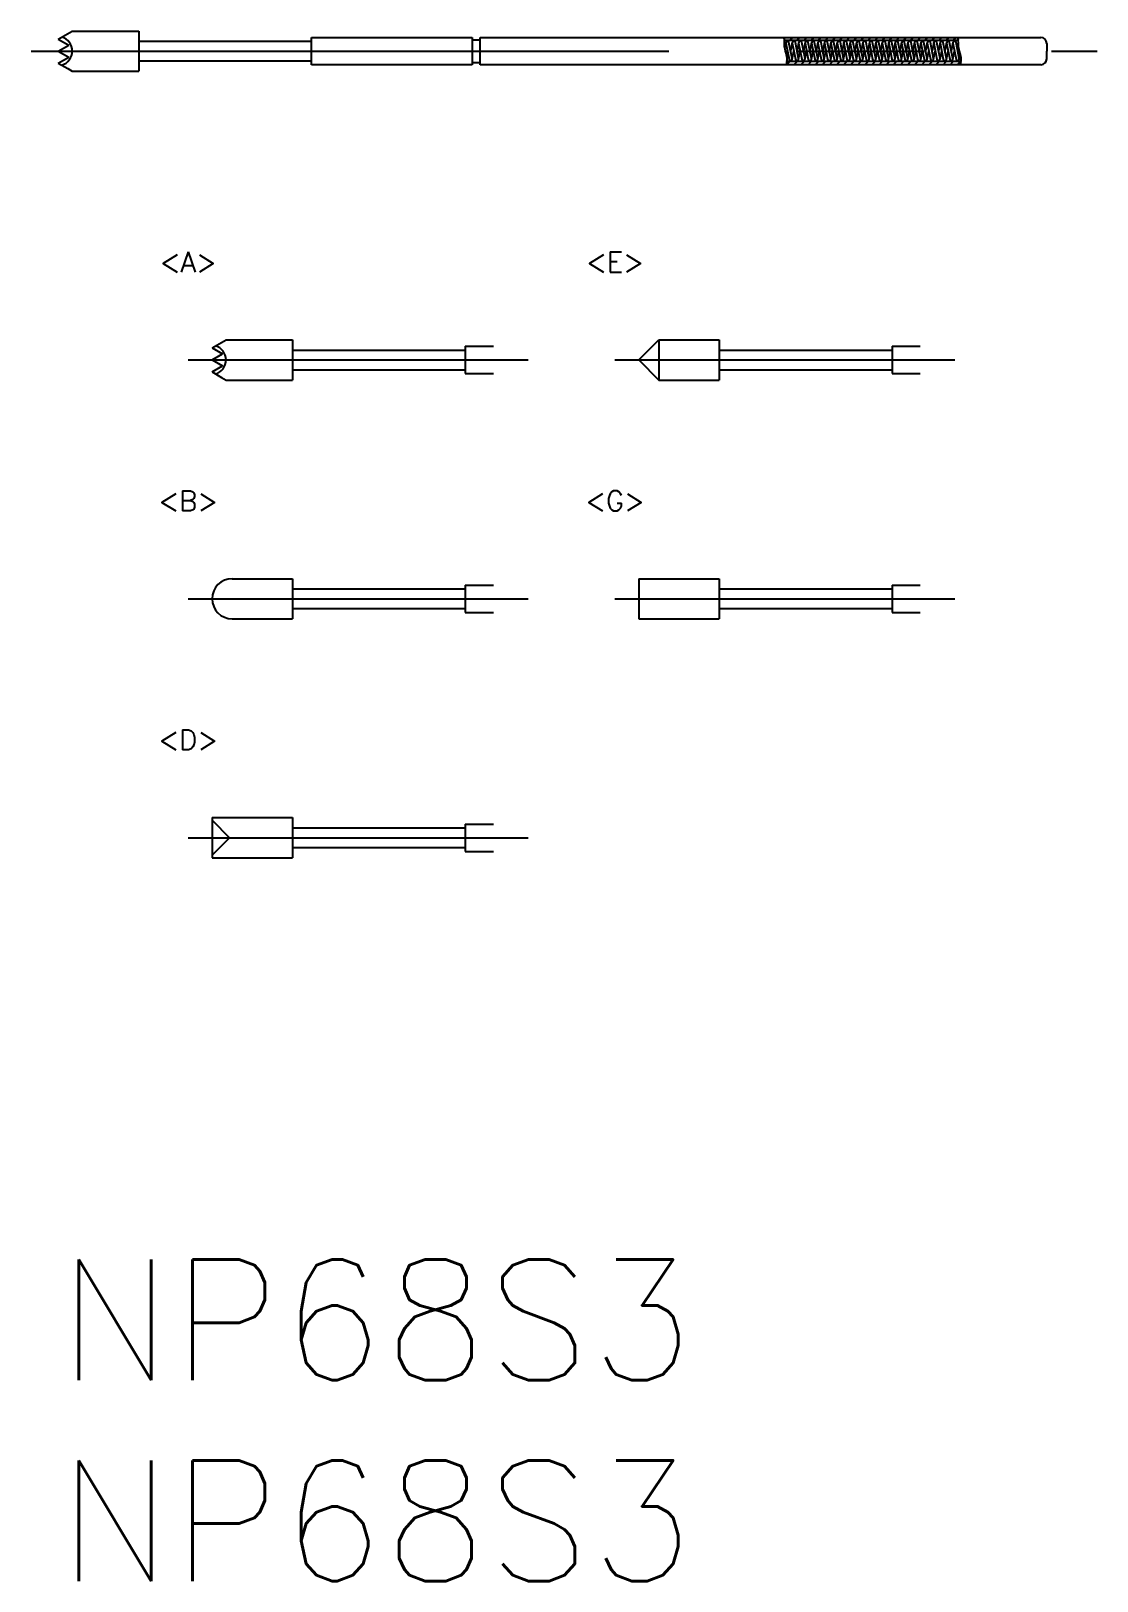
# Model space of a CAD drawing. Extents: x -0.7 to 25.8, y -8 to 30.6.
import ezdxf
from ezdxf.enums import TextEntityAlignment as Align

# ---------------------------------------------------------------- set-up
doc = ezdxf.new("R2010")
doc.units = 0
doc.header["$LTSCALE"] = 0.5
doc.linetypes.add('CENTER', pattern=[50.8, 31.75, -6.35, 6.35, -6.35])
doc.linetypes.add('DASHED', pattern=[19.05, 12.7, -6.35])
for name, color, linetype in [('MSM_CENTER', 1, 'CENTER'), ('MSM_CONTINUOUS', 7, 'CONTINUOUS'), ('MSM_DASHED', 4, 'DASHED'), ('MSM_NARROW', 5, 'CONTINUOUS'), ('MSM_PART_NUMBER', 7, 'CONTINUOUS')]:
    doc.layers.add(name, color=color, linetype=linetype)
doc.styles.get("Standard").update_dxf_attribs({"font": 'txt.shx', "height": 3, "bigfont": 'bigfont.shx'})

# ---------------------------------------------------------------- blocks, each defined once
blk = doc.blocks.new('*U2')
at = {"layer": 'MSM_PART_NUMBER'}
blk.add_text('NP68S3', height=3, dxfattribs=at).set_placement((0, -3))
blk = doc.blocks.new('*U3')
at = {"layer": 'MSM_PART_NUMBER'}
blk.add_text('NP68S3', height=3, dxfattribs=at).set_placement((0, -8))

msp = doc.modelspace()

# ---------------------------------------------------------------- linework, layer by layer
at = {"layer": 'MSM_CENTER'}
for p, q in [((-0.68, 30.077), (25.85, 30.077)), ((3.232, 22.391), (11.69, 22.391)), ((13.853, 22.391), (22.31, 22.391)), ((3.232, 16.446), (11.69, 16.446)), ((3.232, 16.446), (11.69, 16.446)), ((13.853, 16.446), (22.31, 16.446)), ((13.853, 16.446), (22.31, 16.446)), ((3.232, 10.5), (11.69, 10.5)), ((3.232, 10.5), (11.69, 10.5))]:
    msp.add_line(p, q, dxfattribs=at)
at = {"layer": 'MSM_CONTINUOUS'}
for p, q in [((0, 30.378), (0.345, 30.577)), ((0.345, 30.577), (2, 30.577)), ((2, 30.577), (2, 29.577)), ((0, 30.378), (0.26, 30.227)), ((0, 30.077), (0.26, 30.227)), ((2, 30.322), (6.3, 30.322)), ((6.3, 29.737), (6.3, 30.417)), ((6.3, 30.417), (10.3, 30.417)), ((10.3, 30.417), (10.3, 29.737)), ((10.3, 30.357), (10.5, 30.357)), ((10.5, 29.737), (10.5, 30.417)), ((10.5, 30.417), (24.45, 30.417)), ((18.072, 30.337), (18.061, 30.417)), ((22.399, 30.337), (18.072, 30.337)), ((18.105, 30.289), (18.075, 30.141)), ((18.105, 30.273), (18.185, 29.873)), ((18.263, 29.889), (18.183, 30.289)), ((18.265, 30.289), (18.224, 30.085)), ((18.265, 30.273), (18.345, 29.873)), ((18.423, 29.889), (18.343, 30.289)), ((18.425, 30.289), (18.384, 30.085)), ((18.425, 30.273), (18.505, 29.873)), ((18.583, 29.889), (18.503, 30.289)), ((18.585, 30.289), (18.544, 30.085)), ((18.585, 30.273), (18.665, 29.873)), ((18.743, 29.889), (18.663, 30.289)), ((18.745, 30.289), (18.704, 30.085)), ((18.745, 30.273), (18.825, 29.873)), ((18.903, 29.889), (18.823, 30.289)), ((18.905, 30.289), (18.864, 30.085)), ((18.905, 30.273), (18.985, 29.873)), ((19.063, 29.889), (18.983, 30.289)), ((19.065, 30.289), (19.024, 30.085)), ((19.065, 30.273), (19.145, 29.873)), ((19.223, 29.889), (19.143, 30.289)), ((19.225, 30.289), (19.184, 30.085)), ((19.225, 30.273), (19.305, 29.873)), ((19.383, 29.889), (19.303, 30.289)), ((19.385, 30.289), (19.344, 30.085)), ((19.385, 30.273), (19.465, 29.873)), ((19.543, 29.889), (19.463, 30.289)), ((19.545, 30.289), (19.504, 30.085)), ((19.545, 30.273), (19.625, 29.873)), ((19.703, 29.889), (19.623, 30.289)), ((19.705, 30.289), (19.664, 30.085)), ((19.705, 30.273), (19.785, 29.873)), ((19.863, 29.889), (19.783, 30.289)), ((19.865, 30.289), (19.824, 30.085)), ((19.865, 30.273), (19.945, 29.873)), ((20.023, 29.889), (19.943, 30.289)), ((20.025, 30.289), (19.984, 30.085)), ((20.025, 30.273), (20.105, 29.873)), ((20.183, 29.889), (20.103, 30.289)), ((20.185, 30.289), (20.144, 30.085)), ((20.185, 30.273), (20.265, 29.873)), ((20.343, 29.889), (20.263, 30.289)), ((20.345, 30.289), (20.304, 30.085)), ((20.345, 30.273), (20.425, 29.873)), ((20.503, 29.889), (20.423, 30.289)), ((20.505, 30.289), (20.464, 30.085)), ((20.505, 30.273), (20.585, 29.873)), ((20.663, 29.889), (20.583, 30.289)), ((20.665, 30.289), (20.624, 30.085)), ((20.665, 30.273), (20.745, 29.873)), ((20.823, 29.889), (20.743, 30.289)), ((20.825, 30.289), (20.784, 30.085)), ((20.825, 30.273), (20.905, 29.873)), ((20.983, 29.889), (20.903, 30.289)), ((20.985, 30.289), (20.944, 30.085)), ((20.985, 30.273), (21.065, 29.873)), ((21.143, 29.889), (21.063, 30.289)), ((21.145, 30.289), (21.104, 30.085)), ((21.145, 30.273), (21.225, 29.873)), ((21.303, 29.889), (21.223, 30.289)), ((21.305, 30.289), (21.264, 30.085)), ((21.305, 30.273), (21.385, 29.873)), ((21.463, 29.889), (21.383, 30.289)), ((21.465, 30.289), (21.424, 30.085)), ((21.465, 30.273), (21.545, 29.873)), ((21.623, 29.889), (21.543, 30.289)), ((21.625, 30.289), (21.584, 30.085)), ((21.625, 30.273), (21.705, 29.873)), ((21.783, 29.889), (21.703, 30.289)), ((21.785, 30.289), (21.744, 30.085)), ((21.785, 30.273), (21.865, 29.873)), ((21.943, 29.889), (21.863, 30.289)), ((21.945, 30.289), (21.904, 30.085)), ((21.945, 30.273), (22.025, 29.873)), ((22.103, 29.889), (22.023, 30.289)), ((22.105, 30.289), (22.064, 30.085)), ((22.105, 30.273), (22.185, 29.873)), ((22.263, 29.889), (22.183, 30.289)), ((22.265, 30.289), (22.224, 30.085)), ((22.265, 30.273), (22.345, 29.873)), ((22.423, 29.889), (22.343, 30.289)), ((22.399, 30.162), (22.384, 30.085)), ((22.399, 30.337), (22.388, 30.417)), ((24.6, 30.267), (24.6, 30.077)), ((0, 30.077), (0.26, 29.927)), ((0, 29.777), (0.26, 29.927)), ((0, 29.777), (0.233, 29.642)), ((2, 29.832), (6.3, 29.832)), ((10.3, 29.737), (6.3, 29.737)), ((10.3, 29.797), (10.5, 29.797)), ((24.45, 29.737), (10.5, 29.737)), ((17.55, 29.737), (17.55, 29.737)), ((18.13, 29.817), (18.116, 29.737)), ((18.125, 29.98), (18.144, 30.077)), ((22.457, 29.817), (18.13, 29.817)), ((18.263, 29.873), (18.304, 30.077)), ((18.423, 29.873), (18.464, 30.077)), ((18.583, 29.873), (18.624, 30.077)), ((18.743, 29.873), (18.784, 30.077)), ((18.903, 29.873), (18.944, 30.077)), ((19.063, 29.873), (19.104, 30.077)), ((19.223, 29.873), (19.264, 30.077)), ((19.383, 29.873), (19.424, 30.077)), ((19.543, 29.873), (19.584, 30.077)), ((19.703, 29.873), (19.744, 30.077)), ((19.863, 29.873), (19.904, 30.077)), ((20.023, 29.873), (20.064, 30.077)), ((20.183, 29.873), (20.224, 30.077)), ((20.343, 29.873), (20.384, 30.077)), ((20.503, 29.873), (20.544, 30.077)), ((20.663, 29.873), (20.704, 30.077)), ((20.823, 29.873), (20.864, 30.077)), ((20.983, 29.873), (21.024, 30.077)), ((21.075, 29.737), (21.075, 29.737)), ((21.143, 29.873), (21.184, 30.077)), ((21.303, 29.873), (21.344, 30.077)), ((21.463, 29.873), (21.504, 30.077)), ((21.623, 29.873), (21.664, 30.077)), ((21.783, 29.873), (21.824, 30.077)), ((21.943, 29.873), (21.984, 30.077)), ((22.103, 29.873), (22.144, 30.077)), ((22.263, 29.873), (22.304, 30.077)), ((22.423, 29.873), (22.448, 29.995)), ((22.457, 29.817), (22.444, 29.737)), ((24.6, 29.887), (24.6, 30.077)), ((0.233, 29.642), (0.345, 29.577)), ((0.345, 29.577), (2, 29.577)), ((3.827, 22.692), (4.173, 22.891)), ((4.173, 22.891), (5.827, 22.891)), ((5.827, 22.891), (5.827, 21.891)), ((14.448, 22.391), (14.948, 22.891)), ((14.948, 22.891), (16.448, 22.891)), ((14.948, 22.891), (14.948, 21.891)), ((16.448, 22.891), (16.448, 21.891)), ((3.827, 22.692), (4.088, 22.541)), ((3.827, 22.391), (4.088, 22.541)), ((3.827, 22.391), (4.088, 22.241)), ((5.827, 22.636), (10.127, 22.636)), ((10.127, 22.731), (10.83, 22.731)), ((10.127, 22.731), (10.127, 22.051)), ((14.448, 22.391), (14.948, 21.891)), ((16.448, 22.636), (20.748, 22.636)), ((20.748, 22.731), (21.451, 22.731)), ((20.748, 22.731), (20.748, 22.051)), ((3.827, 22.091), (4.088, 22.241)), ((3.827, 22.091), (4.061, 21.956)), ((5.827, 22.146), (10.127, 22.146)), ((10.127, 22.051), (10.83, 22.051)), ((16.448, 22.146), (20.748, 22.146)), ((20.748, 22.051), (21.451, 22.051)), ((4.061, 21.956), (4.173, 21.891)), ((4.173, 21.891), (5.827, 21.891)), ((14.948, 21.891), (16.448, 21.891)), ((4.327, 16.946), (5.827, 16.946)), ((5.827, 16.946), (5.827, 15.946)), ((5.827, 16.691), (10.127, 16.691)), ((10.127, 16.786), (10.83, 16.786)), ((10.127, 16.786), (10.127, 16.106)), ((14.448, 16.946), (16.448, 16.946)), ((14.448, 16.946), (14.448, 15.946)), ((16.448, 16.946), (16.448, 15.946)), ((16.448, 16.691), (20.748, 16.691)), ((20.748, 16.786), (21.451, 16.786)), ((20.748, 16.786), (20.748, 16.106)), ((4.327, 15.946), (5.827, 15.946)), ((5.827, 16.201), (10.127, 16.201)), ((10.127, 16.106), (10.83, 16.106)), ((14.448, 15.946), (16.448, 15.946)), ((16.448, 16.201), (20.748, 16.201)), ((20.748, 16.106), (21.451, 16.106)), ((3.827, 11), (5.827, 11)), ((3.827, 11), (3.827, 10)), ((5.827, 11), (5.827, 10)), ((10.127, 10.84), (10.83, 10.84)), ((10.127, 10.84), (10.127, 10.16)), ((5.827, 10.745), (10.127, 10.745)), ((5.827, 10.255), (10.127, 10.255)), ((10.127, 10.16), (10.83, 10.16)), ((3.827, 10), (5.827, 10))]:
    msp.add_line(p, q, dxfattribs=at)
for centre, radius, start, end in [((-0.019, 30.077), 0.365, 286.5504, 73.4496), ((15.993, 30.271), 2.08, 357.4526, 1.8252), ((18.653, 30.231), 0.585, 185.1138, 205.3369), ((18.144, 30.281), 0.04, 11.3099, 191.3099), ((18.304, 30.281), 0.04, 11.3099, 191.3099), ((18.464, 30.281), 0.04, 11.3099, 191.3099), ((18.624, 30.281), 0.04, 11.3099, 191.3099), ((18.784, 30.281), 0.04, 11.3099, 191.3099), ((18.944, 30.281), 0.04, 11.3099, 191.3099), ((19.104, 30.281), 0.04, 11.3099, 191.3099), ((19.264, 30.281), 0.04, 11.3099, 191.3099), ((19.424, 30.281), 0.04, 11.3099, 191.3099), ((19.584, 30.281), 0.04, 11.3099, 191.3099), ((19.744, 30.281), 0.04, 11.3099, 191.3099), ((19.904, 30.281), 0.04, 11.3099, 191.3099), ((20.064, 30.281), 0.04, 11.3099, 191.3099), ((20.224, 30.281), 0.04, 11.3099, 191.3099), ((20.384, 30.281), 0.04, 11.3099, 191.3099), ((20.544, 30.281), 0.04, 11.3099, 191.3099), ((20.704, 30.281), 0.04, 11.3099, 191.3099), ((20.864, 30.281), 0.04, 11.3099, 191.3099), ((21.024, 30.281), 0.04, 11.3099, 191.3099), ((21.184, 30.281), 0.04, 11.3099, 191.3099), ((21.344, 30.281), 0.04, 11.3099, 191.3099), ((21.504, 30.281), 0.04, 11.3099, 191.3099), ((21.664, 30.281), 0.04, 11.3099, 191.3099), ((21.824, 30.281), 0.04, 11.3099, 191.3099), ((21.984, 30.281), 0.04, 11.3099, 191.3099), ((22.144, 30.281), 0.04, 11.3099, 191.3099), ((22.304, 30.281), 0.04, 11.3099, 191.3099), ((20.421, 30.241), 1.98, 357.7044, 2.7728), ((23.216, 30.306), 0.829, 189.94, 202.0404), ((24.45, 30.267), 0.15, 0, 90), ((17.817, 29.889), 0.321, 347.737, 16.5922), ((18.224, 29.881), 0.04, 191.3099, 11.3099), ((18.384, 29.881), 0.04, 191.3099, 11.3099), ((18.544, 29.881), 0.04, 191.3099, 11.3099), ((18.704, 29.881), 0.04, 191.3099, 11.3099), ((18.864, 29.881), 0.04, 191.3099, 11.3099), ((19.024, 29.881), 0.04, 191.3099, 11.3099), ((19.184, 29.881), 0.04, 191.3099, 11.3099), ((19.344, 29.881), 0.04, 191.3099, 11.3099), ((19.504, 29.881), 0.04, 191.3099, 11.3099), ((19.664, 29.881), 0.04, 191.3099, 11.3099), ((19.824, 29.881), 0.04, 191.3099, 11.3099), ((19.984, 29.881), 0.04, 191.3099, 11.3099), ((20.144, 29.881), 0.04, 191.3099, 11.3099), ((20.304, 29.881), 0.04, 191.3099, 11.3099), ((20.464, 29.881), 0.04, 191.3099, 11.3099), ((20.624, 29.881), 0.04, 191.3099, 11.3099), ((20.784, 29.881), 0.04, 191.3099, 11.3099), ((20.944, 29.881), 0.04, 191.3099, 11.3099), ((21.104, 29.881), 0.04, 191.3099, 11.3099), ((21.264, 29.881), 0.04, 191.3099, 11.3099), ((21.424, 29.881), 0.04, 191.3099, 11.3099), ((21.584, 29.881), 0.04, 191.3099, 11.3099), ((21.744, 29.881), 0.04, 191.3099, 11.3099), ((21.904, 29.881), 0.04, 191.3099, 11.3099), ((22.064, 29.881), 0.04, 191.3099, 11.3099), ((22.224, 29.881), 0.04, 191.3099, 11.3099), ((22.384, 29.881), 0.04, 191.3099, 11.3099), ((22.194, 29.892), 0.274, 344.2376, 22.1167), ((24.45, 29.887), 0.15, 270, 0), ((3.808, 22.391), 0.365, 286.5504, 73.4496), ((4.327, 16.446), 0.5, 90, 270)]:
    msp.add_arc(centre, radius, start, end, dxfattribs=at)
at = {"layer": 'MSM_DASHED'}
for p in [(3.827, 10.935), (3.827, 10.065)]:
    msp.add_line(p, (4.262, 10.5), dxfattribs=at)
at = {"layer": 'MSM_NARROW'}
for p, q in [((18.066, 30.382), (18.101, 30.417)), ((18.198, 30.337), (18.278, 30.417)), ((18.375, 30.337), (18.455, 30.417)), ((18.552, 30.337), (18.632, 30.417)), ((18.728, 30.337), (18.808, 30.417)), ((18.905, 30.337), (18.985, 30.417)), ((19.082, 30.337), (19.162, 30.417)), ((19.259, 30.337), (19.339, 30.417)), ((19.436, 30.337), (19.516, 30.417)), ((19.612, 30.337), (19.692, 30.417)), ((19.789, 30.337), (19.869, 30.417)), ((19.966, 30.337), (20.046, 30.417)), ((20.143, 30.337), (20.223, 30.417)), ((20.319, 30.337), (20.399, 30.417)), ((20.496, 30.337), (20.576, 30.417)), ((20.673, 30.337), (20.753, 30.417)), ((20.85, 30.337), (20.93, 30.417)), ((21.027, 30.337), (21.107, 30.417)), ((21.203, 30.337), (21.283, 30.417)), ((21.38, 30.337), (21.46, 30.417)), ((21.557, 30.337), (21.637, 30.417)), ((21.734, 30.337), (21.814, 30.417)), ((21.91, 30.337), (21.99, 30.417)), ((22.087, 30.337), (22.167, 30.417)), ((22.264, 30.337), (22.344, 30.417)), ((18.128, 29.737), (18.208, 29.817)), ((18.305, 29.737), (18.385, 29.817)), ((18.482, 29.737), (18.562, 29.817)), ((18.659, 29.737), (18.739, 29.817)), ((18.836, 29.737), (18.916, 29.817)), ((19.012, 29.737), (19.092, 29.817)), ((19.189, 29.737), (19.269, 29.817)), ((19.366, 29.737), (19.446, 29.817)), ((19.543, 29.737), (19.623, 29.817)), ((19.719, 29.737), (19.799, 29.817)), ((19.896, 29.737), (19.976, 29.817)), ((20.073, 29.737), (20.153, 29.817)), ((20.25, 29.737), (20.33, 29.817)), ((20.427, 29.737), (20.507, 29.817)), ((20.603, 29.737), (20.683, 29.817)), ((20.78, 29.737), (20.86, 29.817)), ((20.957, 29.737), (21.037, 29.817)), ((21.134, 29.737), (21.214, 29.817)), ((21.31, 29.737), (21.39, 29.817)), ((21.487, 29.737), (21.567, 29.817)), ((21.664, 29.737), (21.744, 29.817)), ((21.841, 29.737), (21.921, 29.817)), ((22.018, 29.737), (22.098, 29.817)), ((22.194, 29.737), (22.274, 29.817)), ((22.371, 29.737), (22.451, 29.817))]:
    msp.add_line(p, q, dxfattribs=at)

# ---------------------------------------------------------------- block references
at = {"layer": 'MSM_CONTINUOUS'}
for name in ['*U2', '*U3']:
    msp.add_blockref(name, (0, 0), dxfattribs=at)

# ---------------------------------------------------------------- texts
for s, p in [('<A>', (3.232, 24.828)), ('<E>', (13.853, 24.828)), ('<B>', (3.232, 18.882)), ('<G>', (13.853, 18.882)), ('<D>', (3.232, 12.937))]:
    msp.add_text(s, height=0.5, dxfattribs=at).set_placement(p, align=Align.MIDDLE)

doc.saveas('drawing.dxf')
